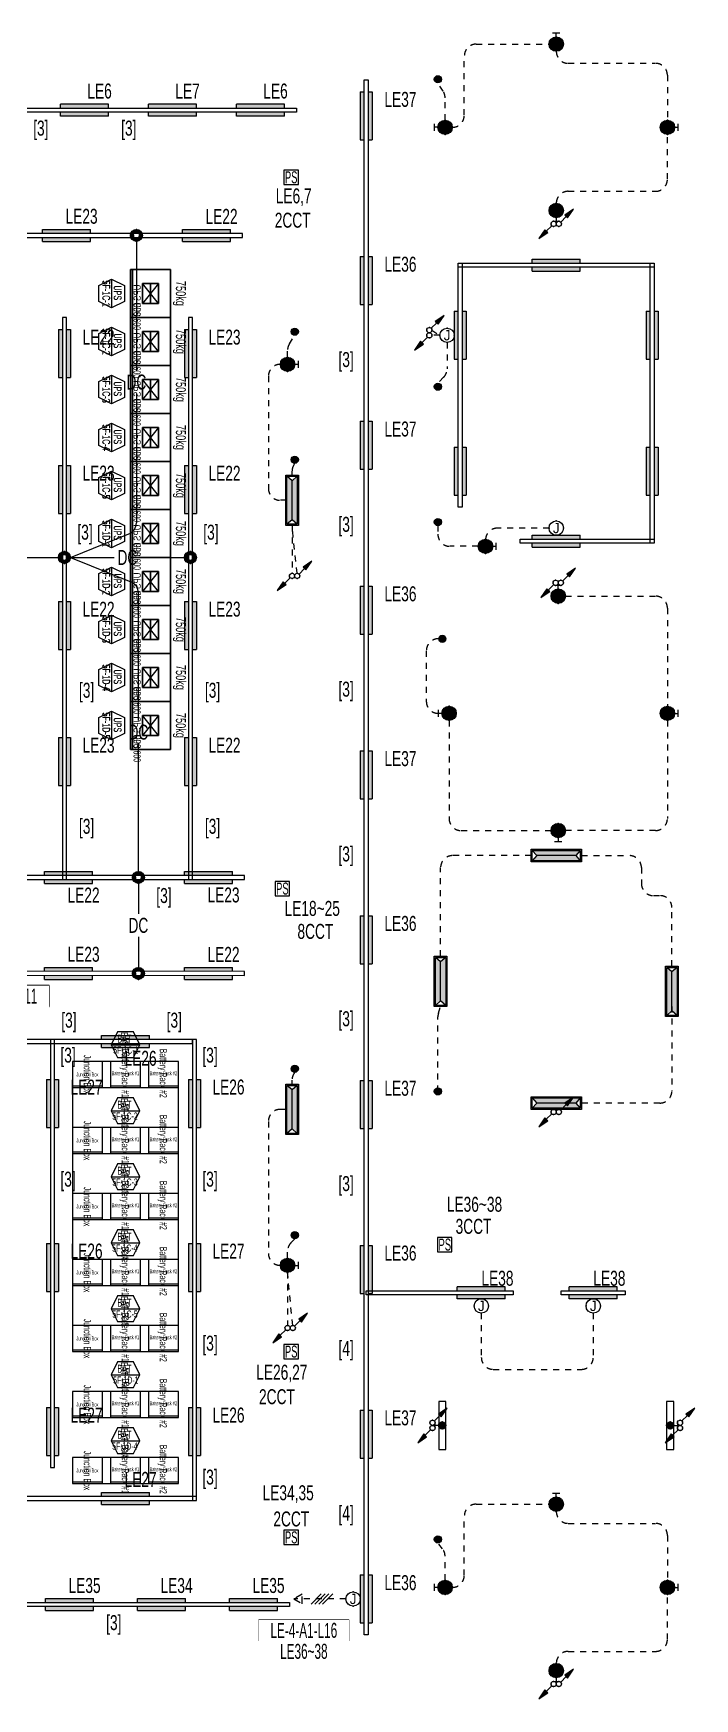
# Model space of a CAD drawing. Header units: millimetres. Extents: x 86947 to 500447, y -530175 to 1059536.
# Drawn here: x 160926 to 177466, y 463472 to 505105 of the extents above; entities that cross this region are included whole.
import ezdxf
from ezdxf.enums import TextEntityAlignment as Align

# ---------------------------------------------------------------- set-up
doc = ezdxf.new("R2010")
doc.units = ezdxf.units.MM
doc.header["$LTSCALE"] = 150
doc.set_wipeout_variables(frame=1)
doc.linetypes.add('D1', pattern=[3, 1, -1, 1])
for name, color, linetype in [('------01 Distribution Panel', 3, 'Continuous'), ('------03 Lighting Fixture', 3, 'Continuous'), ('------04 Lighting Switch', 2, 'Continuous'), ('------04 Number of Strands (가닥수)', 1, 'Continuous'), ('-----20 General Symbol', 3, 'Continuous'), ('-----23 Concealed or Exposed Wire', 4, 'D1'), ('-----25 Emergency Lighting Embeded Wire in Ceiling or Wall', 1, 'Continuous'), ('-----28 Race Way', 1, 'Continuous'), ('-----33 Equipment', 5, 'Continuous'), ('-----36 Dimension', 1, 'Continuous')]:
    doc.layers.add(name, color=color, linetype=linetype)
doc.styles.add('ELEC', font='Dotum.ttf')

# ---------------------------------------------------------------- blocks, each defined once
blk = doc.blocks.new('D01')
at = {"linetype": 'Continuous'}
blk.add_circle((0, 0), 150, dxfattribs=at)
for p in [(-150, 0), (0, 150), (150, 0), (0, -150)]:
    blk.add_point(p)
blk = doc.blocks.new('E01')
h = blk.add_hatch(color=256)
edge = h.paths.add_edge_path(flags=17)
edge.add_arc((0, 0), 75, 0, 360)
edge = h.paths.add_edge_path()
edge.add_arc((0, 0), 150, 0, 360)
blk.add_blockref('D01', (0, 0))
at = {"xscale": 0.5, "yscale": 0.5, "zscale": 0.5}
blk.add_blockref('D01', (0, 0), dxfattribs=at)
blk = doc.blocks.new('*U16')
blk.add_lwpolyline([(150, 0), (-150, 0), (-150, -300), (150, -300)], close=True)
at = {"style": 'ELEC', "width": 0.6}
blk.add_text('PS', height=250, dxfattribs=at).set_placement((0, -150), align=Align.MIDDLE)
blk = doc.blocks.new('*U13')
h = blk.add_hatch(color=256)
edge = h.paths.add_edge_path()
edge.add_arc((0, -75), 75, 0, 360)
blk.add_circle((0, -75), 75)
blk = doc.blocks.new('E17')
h = blk.add_hatch(color=256)
h.paths.add_polyline_path([(600, 100), (-600, 100), (-600, 0), (600, 0)])
h.paths.add_polyline_path([(600, -100), (-600, -100), (-600, -200), (600, -200)])
for p, q in [((-600, 100), (600, 100)), ((-600, 100), (-600, 0)), ((600, 100), (600, 0)), ((600, 100), (600, 0)), ((-600, -100), (-600, -200)), ((-600, -200), (600, -200)), ((600, -100), (600, -200))]:
    blk.add_line(p, q)
blk = doc.blocks.new('벽부 비상등')
h = blk.add_hatch(color=0)
h.dxf.hatch_style = 1
h.paths.add_polyline_path([(0, 488), (-128, 600), (-128, -600), (0, -488)])
h = blk.add_hatch(color=0)
h.dxf.hatch_style = 1
h.paths.add_polyline_path([(128, 600), (0, 488), (0, -488), (128, -600)])
at = {"color": 1}
for p, q in [((-128, 600), (0, 488)), ((0, 488), (128, 600)), ((0, -488), (0, 488)), ((-128, -600), (0, -488)), ((0, -488), (128, -600))]:
    blk.add_line(p, q, dxfattribs=at)
blk.add_lwpolyline([(158, -630), (158, 630), (-158, 630), (-158, -630)], close=True)
blk.add_lwpolyline([(128, -600), (128, 600), (-128, 600), (-128, -600)], close=True, dxfattribs=at)
blk = doc.blocks.new('D06')
for p, q in [((-75, 0), (0, 0)), ((0, -75), (0, 75))]:
    blk.add_line(p, q)
at = {"linetype": 'Continuous'}
blk.add_circle((-225, 0), 150, dxfattribs=at)
for p in [(-375, 0), (-225, 150), (-75, 0), (-225, -150)]:
    blk.add_point(p)
blk = doc.blocks.new('E06')
blk.add_hatch(color=256).paths.add_polyline_path([(-75, 0, 1), (-375, 0, 1)])
blk.add_blockref('D06', (0, 0))
blk = doc.blocks.new('O01')
blk.add_hatch(color=256).paths.add_polyline_path([(-149, -218), (-218, -149), (-368, -368)])
blk.add_line((-46, -46), (-184, -184))
blk.add_lwpolyline([(-368, -368), (-149, -218), (-218, -149), (-368, -368)])
blk.add_circle((0, 0), 65)
for p in [(-65, 0), (-65, 0), (0, 65), (0, 65), (65, 0), (65, 0), (0, -65), (0, -65)]:
    blk.add_point(p)
blk = doc.blocks.new('O07')
blk.add_lwpolyline([(0, -100), (173, 0), (0, 100)], close=True)
blk = doc.blocks.new('A$C2e8f9a8b')
at = {"color": 0}
blk.add_line((30, 750), (30, 0), dxfattribs=at)
blk.add_lwpolyline([(650, 0), (0, 0), (0, 750), (650, 750)], close=True, dxfattribs=at)
blk = doc.blocks.new('1234')
at = {"layer": '-----33 Equipment'}
for p, q in [((415704, 677404), (415704, 676202)), ((414864, 677002, 0), (415184, 677162, 0)), ((414864, 676601, 0), (414864, 677002, 0)), ((415184, 677162, 0), (415184, 676442, 0)), ((415184, 677162, 0), (415504, 677002, 0)), ((415504, 677002, 0), (415504, 676601, 0)), ((416355, 676552), (415953, 677052)), ((416355, 677052), (415953, 676552)), ((416154, 676552), (416154, 677052)), ((415184, 676442, 0), (414864, 676601, 0)), ((415504, 676601, 0), (415184, 676442, 0)), ((415704, 676204), (415704, 675002)), ((414864, 675802, 0), (415184, 675962, 0)), ((414864, 675401, 0), (414864, 675802, 0)), ((415184, 675962, 0), (415184, 675242, 0)), ((415184, 675962, 0), (415504, 675802, 0)), ((415504, 675802, 0), (415504, 675401, 0)), ((416355, 675352), (415953, 675852)), ((416355, 675852), (415953, 675352)), ((416154, 675352), (416154, 675852)), ((415184, 675242, 0), (414864, 675401, 0)), ((415504, 675401, 0), (415184, 675242, 0)), ((415704, 675004), (415704, 673802)), ((414864, 674602, 0), (415184, 674762, 0)), ((414864, 674201, 0), (414864, 674602, 0)), ((415184, 674762, 0), (415184, 674042, 0)), ((415184, 674762, 0), (415504, 674602, 0)), ((415504, 674602, 0), (415504, 674201, 0)), ((416355, 674152), (415953, 674652)), ((416355, 674652), (415953, 674152)), ((416154, 674152), (416154, 674652)), ((415184, 674042, 0), (414864, 674201, 0)), ((415504, 674201, 0), (415184, 674042, 0)), ((415704, 673804), (415704, 672602)), ((414864, 673402, 0), (415184, 673562, 0)), ((414864, 673001, 0), (414864, 673402, 0)), ((415184, 673562, 0), (415184, 672842, 0)), ((415184, 673562, 0), (415504, 673402, 0)), ((415504, 673402, 0), (415504, 673001, 0)), ((416355, 672952), (415953, 673452)), ((416355, 673452), (415953, 672952)), ((416154, 672952), (416154, 673452)), ((415184, 672842, 0), (414864, 673001, 0)), ((415504, 673001, 0), (415184, 672842, 0)), ((415704, 672604), (415704, 671402)), ((414864, 672202, 0), (415184, 672362, 0)), ((414864, 671801, 0), (414864, 672202, 0)), ((415184, 672362, 0), (415184, 671642, 0)), ((415184, 672362, 0), (415504, 672202, 0)), ((415504, 672202, 0), (415504, 671801, 0)), ((416355, 671752), (415953, 672252)), ((416355, 672252), (415953, 671752)), ((416154, 671752), (416154, 672252)), ((415184, 671642, 0), (414864, 671801, 0)), ((415504, 671801, 0), (415184, 671642, 0)), ((414864, 671002, 0), (415184, 671162, 0)), ((415184, 671162, 0), (415184, 670442, 0)), ((415184, 671162, 0), (415504, 671002, 0)), ((415704, 671404), (415704, 670202)), ((414864, 670601, 0), (414864, 671002, 0)), ((415504, 671002, 0), (415504, 670601, 0)), ((416355, 670552), (415953, 671052)), ((416355, 671052), (415953, 670552)), ((416154, 670552), (416154, 671052)), ((415184, 670442, 0), (414864, 670601, 0)), ((415504, 670601, 0), (415184, 670442, 0)), ((414864, 669802, 0), (415184, 669962, 0)), ((415184, 669962, 0), (415184, 669242, 0)), ((415184, 669962, 0), (415504, 669802, 0)), ((415704, 670204), (415704, 669002)), ((414864, 669401, 0), (414864, 669802, 0)), ((415504, 669802, 0), (415504, 669401, 0)), ((416355, 669352), (415953, 669852)), ((416355, 669852), (415953, 669352)), ((416154, 669352), (416154, 669852)), ((415184, 669242, 0), (414864, 669401, 0)), ((415504, 669401, 0), (415184, 669242, 0)), ((414864, 668602, 0), (415184, 668762, 0)), ((415184, 668762, 0), (415184, 668042, 0)), ((415184, 668762, 0), (415504, 668602, 0)), ((415704, 669004), (415704, 667802)), ((416355, 668152), (415953, 668652)), ((416355, 668652), (415953, 668152)), ((416154, 668152), (416154, 668652)), ((414864, 668201, 0), (414864, 668602, 0)), ((415504, 668602, 0), (415504, 668201, 0)), ((415184, 668042, 0), (414864, 668201, 0)), ((415504, 668201, 0), (415184, 668042, 0)), ((415704, 667804), (415704, 666602)), ((414864, 667402, 0), (415184, 667562, 0)), ((414864, 667001, 0), (414864, 667402, 0)), ((415184, 667562, 0), (415184, 666842, 0)), ((415184, 667562, 0), (415504, 667402, 0)), ((415504, 667402, 0), (415504, 667001, 0)), ((416355, 666952), (415953, 667452)), ((416355, 667452), (415953, 666952)), ((416154, 666952), (416154, 667452)), ((415184, 666842, 0), (414864, 667001, 0)), ((415504, 667001, 0), (415184, 666842, 0)), ((415704, 666604), (415704, 665402)), ((414864, 666202, 0), (415184, 666362, 0)), ((414864, 665801, 0), (414864, 666202, 0)), ((415184, 666362, 0), (415184, 665642, 0)), ((415184, 666362, 0), (415504, 666202, 0)), ((415504, 666202, 0), (415504, 665801, 0)), ((416355, 665752), (415953, 666252)), ((416355, 666252), (415953, 665752)), ((416154, 665752), (416154, 666252)), ((415184, 665642, 0), (414864, 665801, 0)), ((415504, 665801, 0), (415184, 665642, 0))]:
    blk.add_line(p, q, dxfattribs=at)
for points in [[(416654, 677402), (416654, 676202), (415654, 676202), (415654, 677402)], [(415953, 677052), (416355, 677052), (416355, 676552), (415953, 676552)], [(416654, 676202), (416654, 675002), (415654, 675002), (415654, 676202)], [(415953, 675852), (416355, 675852), (416355, 675352), (415953, 675352)], [(416654, 675002), (416654, 673802), (415654, 673802), (415654, 675002)], [(415953, 674652), (416355, 674652), (416355, 674152), (415953, 674152)], [(416654, 673802), (416654, 672602), (415654, 672602), (415654, 673802)], [(415953, 673452), (416355, 673452), (416355, 672952), (415953, 672952)], [(416654, 672602), (416654, 671402), (415654, 671402), (415654, 672602)], [(415953, 672252), (416355, 672252), (416355, 671752), (415953, 671752)], [(416654, 671402), (416654, 670202), (415654, 670202), (415654, 671402)], [(415953, 671052), (416355, 671052), (416355, 670552), (415953, 670552)], [(416654, 670202), (416654, 669002), (415654, 669002), (415654, 670202)], [(415953, 669852), (416355, 669852), (416355, 669352), (415953, 669352)], [(416654, 669002), (416654, 667802), (415654, 667802), (415654, 669002)], [(415953, 668652), (416355, 668652), (416355, 668152), (415953, 668152)], [(416654, 667802), (416654, 666602), (415654, 666602), (415654, 667802)], [(415953, 667452), (416355, 667452), (416355, 666952), (415953, 666952)], [(416654, 666602), (416654, 665402), (415654, 665402), (415654, 666602)], [(415953, 666252), (416355, 666252), (416355, 665752), (415953, 665752)]]:
    blk.add_lwpolyline(points, close=True, dxfattribs=at)
at = {"layer": '-----33 Equipment', "elevation": 0}
for points in [[(415169, 658020), (415889, 658020), (415729, 658340), (415328, 658340), (415169, 658020), (415328, 657700), (415729, 657700), (415889, 658020)], [(416854, 650355), (416854, 657605), (414204, 657605), (414204, 650355), (416854, 650355)], [(415169, 656370), (415889, 656370), (415729, 656690), (415328, 656690), (415169, 656370), (415328, 656050), (415729, 656050), (415889, 656370)], [(415169, 654720), (415889, 654720), (415729, 655040), (415328, 655040), (415169, 654720), (415328, 654400), (415729, 654400), (415889, 654720)], [(415169, 653070), (415889, 653070), (415729, 653390), (415328, 653390), (415169, 653070), (415328, 652750), (415729, 652750), (415889, 653070)], [(415169, 651420), (415889, 651420), (415729, 651740), (415328, 651740), (415169, 651420), (415328, 651100), (415729, 651100), (415889, 651420)], [(415169, 649770), (415889, 649770), (415729, 650090), (415328, 650090), (415169, 649770), (415328, 649450), (415729, 649450), (415889, 649770)], [(415169, 648120), (415889, 648120), (415729, 648440), (415328, 648440), (415169, 648120), (415328, 647800), (415729, 647800), (415889, 648120)]]:
    blk.add_lwpolyline(points, dxfattribs=at)
for points in [[(414204, 657605), (414204, 656955), (416854, 656955), (416854, 657605)], [(414204, 655955), (414204, 655305), (416854, 655305), (416854, 655955)], [(414204, 654305), (414204, 653655), (416854, 653655), (416854, 654305)], [(414204, 652655), (414204, 652005), (416854, 652005), (416854, 652655)], [(414204, 651005), (414204, 650355), (416854, 650355), (416854, 651005)], [(414204, 649355), (414204, 648705), (416854, 648705), (416854, 649355)], [(414204, 647705), (414204, 647055), (416854, 647055), (416854, 647705)]]:
    blk.add_lwpolyline(points, close=True, dxfattribs=at)
at = {"layer": '-----33 Equipment', "xscale": -1, "rotation": 270}
for p in [(414204, 656955), (415154, 656955), (416104, 656955), (414204, 655305), (415154, 655305), (416104, 655305), (414204, 653655), (415154, 653655), (416104, 653655), (414204, 652005), (415154, 652005), (416104, 652005), (414204, 650355), (415154, 650355), (416104, 650355), (414204, 648705), (415154, 648705), (416104, 648705), (414204, 647055), (415154, 647055), (416104, 647055)]:
    blk.add_blockref('A$C2e8f9a8b', p, dxfattribs=at)
at = {"layer": '-----33 Equipment', "style": 'ELEC', "width": 0.6}
for s, p in [('5F-1C-1', (415050, 676797, 0)), ('UPS', (415335, 676818, 0)), ('5F-1C-2', (415050, 675597, 0)), ('UPS', (415335, 675618, 0)), ('5F-1C-3', (415050, 674397, 0)), ('UPS', (415335, 674418, 0)), ('5F-1C-4', (415050, 673197, 0)), ('UPS', (415335, 673218, 0)), ('5F-1C-5', (415050, 671997, 0)), ('UPS', (415335, 672018, 0)), ('5F-1D-1', (415050, 670797, 0)), ('UPS', (415335, 670818, 0)), ('5F-1D-2', (415050, 669597, 0)), ('UPS', (415335, 669618, 0)), ('5F-1D-3', (415050, 668397, 0)), ('UPS', (415335, 668418, 0)), ('5F-1D-4', (415050, 667197, 0)), ('UPS', (415335, 667218, 0)), ('5F-1D-5', (415050, 665997, 0)), ('UPS', (415335, 666018, 0)), ('BAT', (415505, 658171, 0)), ('Battery Rack #1', (415529, 657308, 0)), ('5F-1C-1', (415540, 657887, 0)), ('Battery Rack #2', (416479, 657308, 0)), ('Junction Box', (414579, 657277, 0)), ('BAT', (415505, 656521, 0)), ('Battery Rack #1', (415529, 655658, 0)), ('5F-1C-2', (415519, 656237, 0)), ('Battery Rack #2', (416479, 655658, 0)), ('Junction Box', (414579, 655627, 0)), ('BAT', (415505, 654871)), ('Battery Rack #1', (415529, 654008, 0)), ('5F-1C-3', (415521, 654587)), ('Battery Rack #2', (416479, 654008, 0)), ('Junction Box', (414579, 653977, 0)), ('BAT', (415505, 653221)), ('Battery Rack #1', (415529, 652358)), ('5F-1C-4', (415515, 652937)), ('Battery Rack #2', (416479, 652358)), ('Junction Box', (414579, 652327)), ('BAT', (415505, 651571)), ('Battery Rack #1', (415529, 650708)), ('5F-1C-5', (415520, 651287)), ('Battery Rack #2', (416479, 650708)), ('Junction Box', (414579, 650677)), ('BAT', (415505, 649921)), ('5F-1D-1', (415540, 649637)), ('Battery Rack #1', (415529, 649058)), ('Battery Rack #2', (416479, 649058)), ('Junction Box', (414579, 649027)), ('BAT', (415505, 648271)), ('5F-1D-4', (415515, 647987)), ('Battery Rack #1', (415529, 647408)), ('Battery Rack #2', (416479, 647408)), ('Junction Box', (414579, 647377))]:
    blk.add_text(s, height=180, rotation=270, dxfattribs=at).set_placement(p, align=Align.MIDDLE_CENTER)
for p in [(415822, 676578), (415822, 675378), (415822, 674178), (415822, 672978), (415822, 671778), (415822, 670578), (415822, 669378), (415822, 668178), (415822, 666978), (415822, 665778)]:
    blk.add_text('UPS 600', height=180, rotation=270, dxfattribs=at).set_placement(p, align=Align.MIDDLE_LEFT)
blk = doc.blocks.new('O04')
blk.add_circle((0, 0), 150)
for p in [(-150, 0), (0, 150), (150, 0), (0, -150)]:
    blk.add_point(p)
at = {"style": 'ELEC'}
blk.add_text('J', height=214, dxfattribs=at).set_placement((0, 0), align=Align.MIDDLE)
blk = doc.blocks.new('*U48')
at = {"color": 0}
for p, q in [((-226, -106), (-14, 106)), ((-146, -106), (66, 106)), ((-66, -106), (146, 106)), ((14, -106), (226, 106))]:
    blk.add_line(p, q, dxfattribs=at)
blk = doc.blocks.new('D12')
at = {"linetype": 'Continuous'}
blk.add_lwpolyline([(600, -90), (600, 90), (-600, 90), (-600, -90)], close=True, dxfattribs=at)
blk.add_circle((0, 0), 90, dxfattribs=at)
for p in [(-90, 0), (0, 90), (90, 0), (0, -90)]:
    blk.add_point(p)
blk = doc.blocks.new('E13')
at = {"layer": '------03 Lighting Fixture'}
blk.add_hatch(color=256, dxfattribs=at).paths.add_polyline_path([(-90, 180, 1), (90, 180, 1)])
for p, q in [((90, 0), (-90, 0)), ((0, 90), (0, 0))]:
    blk.add_line(p, q, dxfattribs=at)
blk.add_blockref('D12', (0, 180), dxfattribs=at)
blk = doc.blocks.new('UPS 600kV')
at = {"layer": '-----33 Equipment'}
for p, q in [((800, 850), (-402, 850)), ((-52, 199), (448, 601)), ((448, 199), (-52, 601)), ((-52, 400), (448, 400))]:
    blk.add_line(p, q, dxfattribs=at)
for points in [[(798, -100), (-402, -100), (-402, 900), (798, 900)], [(448, 601), (448, 199), (-52, 199), (-52, 601)]]:
    blk.add_lwpolyline(points, close=True, dxfattribs=at)
at = {"layer": '-----33 Equipment', "style": 'ELEC', "width": 0.85}
blk.add_text('UPS 600', height=178.2, dxfattribs=at).set_placement((-26, 731), align=Align.MIDDLE_LEFT)
blk = doc.blocks.new('전기실 장비배치')
at = {"layer": '-----33 Equipment', "elevation": 0}
for points in [[(162884, 498962), (162884, 498242), (162564, 498401), (162564, 498802), (162884, 498962), (163204, 498802), (163204, 498401), (162884, 498242)], [(162884, 497762), (162884, 497042), (162564, 497201), (162564, 497602), (162884, 497762), (163204, 497602), (163204, 497201), (162884, 497042)], [(162884, 496562), (162884, 495842), (162564, 496001), (162564, 496402), (162884, 496562), (163204, 496402), (163204, 496001), (162884, 495842)], [(162884, 495362), (162884, 494642), (162564, 494801), (162564, 495202), (162884, 495362), (163204, 495202), (163204, 494801), (162884, 494642)], [(162884, 494162), (162884, 493442), (162564, 493601), (162564, 494002), (162884, 494162), (163204, 494002), (163204, 493601), (162884, 493442)], [(162884, 492962), (162884, 492242), (162564, 492401), (162564, 492802), (162884, 492962), (163204, 492802), (163204, 492401), (162884, 492242)], [(162884, 491762), (162884, 491042), (162564, 491201), (162564, 491602), (162884, 491762), (163204, 491602), (163204, 491201), (162884, 491042)], [(162884, 490562), (162884, 489842), (162564, 490001), (162564, 490402), (162884, 490562), (163204, 490402), (163204, 490001), (162884, 489842)], [(162884, 489362), (162884, 488642), (162564, 488801), (162564, 489202), (162884, 489362), (163204, 489202), (163204, 488801), (162884, 488642)], [(162884, 488162), (162884, 487442), (162564, 487601), (162564, 488002), (162884, 488162), (163204, 488002), (163204, 487601), (162884, 487442)], [(162869, 479820), (163589, 479820), (163429, 480140), (163028, 480140), (162869, 479820), (163028, 479500), (163429, 479500), (163589, 479820)], [(164554, 472155), (164554, 479405), (161904, 479405), (161904, 472155), (164554, 472155)], [(162869, 478170), (163589, 478170), (163429, 478490), (163028, 478490), (162869, 478170), (163028, 477850), (163429, 477850), (163589, 478170)], [(162869, 476520), (163589, 476520), (163429, 476840), (163028, 476840), (162869, 476520), (163028, 476200), (163429, 476200), (163589, 476520)], [(162869, 474870), (163589, 474870), (163429, 475190), (163028, 475190), (162869, 474870), (163028, 474550), (163429, 474550), (163589, 474870)], [(162869, 473220), (163589, 473220), (163429, 473540), (163028, 473540), (162869, 473220), (163028, 472900), (163429, 472900), (163589, 473220)], [(162869, 471570), (163589, 471570), (163429, 471890), (163028, 471890), (162869, 471570), (163028, 471250), (163429, 471250), (163589, 471570)], [(162869, 469920), (163589, 469920), (163429, 470240), (163028, 470240), (162869, 469920), (163028, 469600), (163429, 469600), (163589, 469920)]]:
    blk.add_lwpolyline(points, dxfattribs=at)
for points in [[(161904, 479405), (161904, 478755), (164554, 478755), (164554, 479405)], [(161904, 477755), (161904, 477105), (164554, 477105), (164554, 477755)], [(161904, 476105), (161904, 475455), (164554, 475455), (164554, 476105)], [(161904, 474455), (161904, 473805), (164554, 473805), (164554, 474455)], [(161904, 472805), (161904, 472155), (164554, 472155), (164554, 472805)], [(161904, 471155), (161904, 470505), (164554, 470505), (164554, 471155)], [(161904, 469505), (161904, 468855), (164554, 468855), (164554, 469505)]]:
    blk.add_lwpolyline(points, close=True, dxfattribs=at)
at = {"layer": '-----33 Equipment', "xscale": -1}
for name, p, rotation in [('UPS 600kV', (164254, 498799, 0), 90), ('UPS 600kV', (164254, 497599, 0), 90), ('UPS 600kV', (164254, 496399, 0), 90), ('UPS 600kV', (164254, 495199, 0), 90), ('UPS 600kV', (164254, 493999, 0), 90), ('UPS 600kV', (164254, 492799, 0), 90), ('UPS 600kV', (164254, 491599, 0), 90), ('UPS 600kV', (164254, 490399, 0), 90), ('UPS 600kV', (164254, 489199, 0), 90), ('UPS 600kV', (164254, 487999, 0), 90), ('A$C2e8f9a8b', (161904, 478755, 0), 270), ('A$C2e8f9a8b', (162854, 478755, 0), 270), ('A$C2e8f9a8b', (163804, 478755, 0), 270), ('A$C2e8f9a8b', (161904, 477105, 0), 270), ('A$C2e8f9a8b', (162854, 477105, 0), 270), ('A$C2e8f9a8b', (163804, 477105, 0), 270), ('A$C2e8f9a8b', (161904, 475455, 0), 270), ('A$C2e8f9a8b', (162854, 475455, 0), 270), ('A$C2e8f9a8b', (163804, 475455, 0), 270), ('A$C2e8f9a8b', (161904, 473805, 0), 270), ('A$C2e8f9a8b', (162854, 473805, 0), 270), ('A$C2e8f9a8b', (163804, 473805, 0), 270), ('A$C2e8f9a8b', (161904, 472155), 270), ('A$C2e8f9a8b', (162854, 472155), 270), ('A$C2e8f9a8b', (163804, 472155), 270), ('A$C2e8f9a8b', (161904, 470505), 270), ('A$C2e8f9a8b', (162854, 470505), 270), ('A$C2e8f9a8b', (163804, 470505), 270), ('A$C2e8f9a8b', (161904, 468855), 270), ('A$C2e8f9a8b', (162854, 468855), 270), ('A$C2e8f9a8b', (163804, 468855), 270)]:
    blk.add_blockref(name, p, dxfattribs=dict(at, rotation=rotation))
at = {"layer": '-----33 Equipment', "style": 'ELEC', "width": 0.7}
for s, p in [('5F-1C-1', (162750, 498597, 0)), ('UPS', (163035, 498618, 0)), ('5F-1C-2', (162750, 497397, 0)), ('UPS', (163035, 497418, 0)), ('5F-1C-3', (162750, 496197, 0)), ('UPS', (163035, 496218, 0)), ('5F-1C-4', (162750, 494997, 0)), ('UPS', (163035, 495018, 0)), ('5F-1C-5', (162750, 493797, 0)), ('UPS', (163035, 493818, 0)), ('5F-1D-1', (162750, 492597, 0)), ('UPS', (163035, 492618, 0)), ('5F-1D-2', (162750, 491397, 0)), ('UPS', (163035, 491418, 0)), ('5F-1D-3', (162750, 490197, 0)), ('UPS', (163035, 490218, 0)), ('5F-1D-4', (162750, 488997, 0)), ('UPS', (163035, 489018, 0)), ('5F-1D-5', (162750, 487797, 0)), ('UPS', (163035, 487818, 0))]:
    blk.add_text(s, height=200, rotation=270, dxfattribs=at).set_placement(p, align=Align.MIDDLE_CENTER)
for p in [(164585, 498602, 0), (164585, 497402, 0), (164585, 496202, 0), (164585, 495002, 0), (164585, 493802, 0), (164585, 492602, 0), (164585, 491402, 0), (164585, 490202, 0), (164585, 489002, 0), (164585, 487802, 0)]:
    blk.add_text('750kg', height=250, rotation=270, dxfattribs=at).set_placement(p, align=Align.MIDDLE)
at = {"layer": '-----33 Equipment', "style": 'ELEC'}
for s, height, width, p in [('BAT', 200, 0.7, (163205, 479971, 0)), ('5F-1C-1', 180, 0.6, (163240, 479687, 0)), ('Junction Box', 100, 0.6, (162279, 479077, 0)), ('Battery Rack #1', 100, 0.6, (163229, 479108, 0)), ('Battery Rack #2', 100, 0.6, (164179, 479108, 0)), ('BAT', 200, 0.7, (163205, 478321, 0)), ('5F-1C-2', 180, 0.6, (163219, 478037, 0)), ('Junction Box', 100, 0.6, (162279, 477427, 0)), ('Battery Rack #1', 100, 0.6, (163229, 477458, 0)), ('Battery Rack #2', 100, 0.6, (164179, 477458, 0)), ('BAT', 200, 0.7, (163205, 476671, 0)), ('5F-1C-3', 180, 0.6, (163221, 476387, 0)), ('Battery Rack #1', 100, 0.6, (163229, 475808, 0)), ('Battery Rack #2', 100, 0.6, (164179, 475808, 0)), ('Junction Box', 100, 0.6, (162279, 475777, 0)), ('BAT', 200, 0.7, (163205, 475021, 0)), ('5F-1C-4', 180, 0.6, (163215, 474737, 0)), ('Battery Rack #1', 100, 0.6, (163229, 474158, 0)), ('Battery Rack #2', 100, 0.6, (164179, 474158, 0)), ('Junction Box', 100, 0.6, (162279, 474127, 0)), ('BAT', 200, 0.7, (163205, 473371)), ('5F-1C-5', 180, 0.6, (163220, 473087)), ('Junction Box', 100, 0.6, (162279, 472477)), ('Battery Rack #1', 100, 0.6, (163229, 472508)), ('Battery Rack #2', 100, 0.6, (164179, 472508)), ('BAT', 200, 0.7, (163205, 471721)), ('5F-1D-1', 180, 0.6, (163240, 471437)), ('Junction Box', 100, 0.6, (162279, 470827)), ('Battery Rack #1', 100, 0.6, (163229, 470858)), ('Battery Rack #2', 100, 0.6, (164179, 470858)), ('BAT', 200, 0.7, (163205, 470071)), ('5F-1D-4', 180, 0.6, (163215, 469787)), ('Junction Box', 100, 0.6, (162279, 469177)), ('Battery Rack #1', 100, 0.6, (163229, 469208)), ('Battery Rack #2', 100, 0.6, (164179, 469208))]:
    blk.add_text(s, height=height, dxfattribs=dict(at, width=width)).set_placement(p, align=Align.MIDDLE_CENTER)

msp = doc.modelspace()

# ---------------------------------------------------------------- linework, layer by layer
at = {"layer": '------01 Distribution Panel', "color": 1}
for points in [[(159065, 480775), (161320, 480775), (161320, 481300), (159065, 481300)], [(166564, 464919), (168819, 464919), (168819, 465444), (166564, 465444)]]:
    msp.add_lwpolyline(points, close=True, dxfattribs=at)
at = {"layer": '-----23 Concealed or Exposed Wire'}
for p, q in [((166804, 496530), (166804, 493730)), ((167239, 493430), (167104, 493430)), ((171044, 492797), (171044, 492580)), ((173824, 492735), (172534, 492735)), ((172054, 492280), (171344, 492280)), ((172234, 492280), (172234, 492435)), ((171111, 482035), (171111, 484248)), ((173374, 484548), (171411, 484548)), ((174634, 484548), (175834, 484548)), ((176134, 484248), (176134, 483848)), ((176434, 483548), (176596, 483548)), ((176896, 481785), (176896, 483248)), ((172130, 473110), (172130, 472005)), ((174930, 473110), (174930, 472005)), ((172430, 471705), (174630, 471705))]:
    msp.add_line(p, q, dxfattribs=at)
for points in [[(171404, 502755, 0.414214), (171704, 503055), (171704, 504535, -0.414214), (172004, 504835), (173824, 504835)], [(174004, 504655, 0.414214), (174304, 504355), (176484, 504355, -0.414214), (176784, 504055), (176784, 502935)], [(171224, 502935), (171224, 503496, 0.143386), (171176, 503658), (171044, 503865)], [(174004, 500855, -0.414214), (174304, 501155), (176484, 501155, 0.414214), (176784, 501455), (176784, 502575)], [(167284, 497010), (167284, 497183, -0.141893), (167330, 497344), (167464, 497555)], [(171274, 497375), (171274, 496716, -0.197487), (171187, 496505), (171044, 496360)], [(167396, 494060), (167396, 494159, -0.134172), (167438, 494311), (167464, 494355)], [(174234, 491035), (176484, 491035, -0.414214), (176784, 490735), (176784, 488285)], [(171065, 489970), (171054, 489970, 0.414214), (170754, 489670), (170754, 488405, 0.414214), (171054, 488105)], [(171324, 487925), (171324, 485475, 0.414214), (171624, 485175), (173874, 485175)], [(176784, 487925), (176784, 485475, -0.414214), (176484, 485175), (174234, 485175)], [(171044, 478655), (171044, 480518, -0.077895), (171058, 480610), (171111, 480775)], [(176896, 480775), (176896, 478663, -0.414214), (176596, 478363), (174634, 478363)], [(167396, 478835), (167396, 478938, -0.150684), (167448, 479107), (167464, 479130)], [(167239, 478205), (167104, 478205, 0.414214), (166804, 477905), (166804, 474605, 0.414214), (167104, 474305)], [(167284, 474485), (167284, 474661, -0.193153), (167367, 474869), (167464, 474970)], [(171404, 466255, 0.414214), (171704, 466555), (171704, 468035, -0.414214), (172004, 468335), (173824, 468335)], [(174004, 468155, 0.414214), (174304, 467855), (176484, 467855, -0.414214), (176784, 467555), (176784, 466435)], [(171224, 466435), (171224, 467034, 0.169198), (171159, 467220), (171044, 467365)], [(174004, 464355, -0.414214), (174304, 464655), (176484, 464655, 0.414214), (176784, 464955), (176784, 466075)]]:
    msp.add_lwpolyline(points, format="xyb", dxfattribs=at)
for points in [[(170895, 497685), (171094, 497555), (170895, 497555)], [(167526, 491605), (167396, 492800), (167396, 492800), (167396, 491605)], [(167414, 472805), (167284, 474125), (167284, 474125), (167284, 472805)], [(168744, 465965), (167444, 465965)]]:
    msp.add_lwpolyline(points, dxfattribs=at)
for centre, start, end in [((167104, 496530), 90, 180), ((167104, 493730), 180, 270), ((171344, 492580), 180, 270), ((172534, 492435), 90, 180), ((171411, 484248), 90, 180), ((175834, 484248), 0, 90), ((176434, 483848), 180, 270), ((176596, 483248), 0, 90), ((172430, 472005), 180, 270), ((174630, 472005), 270, 0)]:
    msp.add_arc(centre, 300, start, end, dxfattribs=at)
at = {"layer": '-----25 Emergency Lighting Embeded Wire in Ceiling or Wall'}
for p, q in [((163504, 499904), (163504, 496677)), ((163504, 496096), (163504, 492869)), ((161854, 492002), (163316, 492591)), ((159851, 492002), (161554, 492002)), ((161854, 492002), (162945, 492002)), ((161854, 492002), (163366, 491393)), ((163626, 492002), (164704, 492002)), ((163554, 487926), (163554, 491115)), ((163554, 484155), (163554, 487344)), ((163554, 483855), (163554, 483096)), ((163554, 482514), (163554, 481755))]:
    msp.add_line(p, q, dxfattribs=at)
for centre, start, end in [((163204, 492869), 291.9399, 0), ((163254, 491115), 0, 68.0601)]:
    msp.add_arc(centre, 300, start, end, dxfattribs=at)
at = {"layer": '-----28 Race Way', "elevation": 0}
for points in [[(169304, 503945), (169304, 465065), (169204, 465065), (169204, 503945)], [(167504, 503135), (134904, 503135), (134904, 503235), (167504, 503235)], [(157354, 500104), (157354, 500004), (166154, 500004), (166154, 500104)], [(161754, 498002), (161654, 498002), (161654, 483955), (161754, 483955)], [(164904, 498002), (164804, 498002), (164804, 483955), (164904, 483955)], [(157354, 484055), (157354, 483955), (166204, 483955), (166204, 484055)], [(135904, 481656), (135904, 481556), (166204, 481555), (166204, 481655)], [(154254, 479955), (154254, 479855), (164904, 479855), (164904, 479955)], [(161354, 469255), (161454, 469255), (161454, 479955), (161354, 479955)], [(164904, 468430), (165004, 468430), (165004, 479955), (164904, 479955)], [(157704, 468530), (157704, 468430), (165004, 468430), (165004, 468530)], [(167329, 465775), (154029, 465775), (154029, 465875), (167329, 465875)]]:
    msp.add_lwpolyline(points, close=True, dxfattribs=at)
at = {"layer": '-----28 Race Way'}
for points in [[(171554, 499355), (171654, 499355), (171654, 493255), (171554, 493255)], [(176454, 499355), (176454, 499255), (171554, 499255), (171554, 499355)], [(176354, 499355), (176454, 499355), (176454, 492355), (176354, 492355)], [(176454, 492455), (176454, 492355), (173104, 492355), (173104, 492455)], [(169254, 473670), (172930, 473670), (172930, 473570), (169254, 473570)], [(174130, 473670), (175730, 473670), (175730, 473570), (174130, 473570)]]:
    msp.add_lwpolyline(points, close=True, dxfattribs=at)

# ---------------------------------------------------------------- block references
at = {"layer": '------03 Lighting Fixture', "xscale": 1.2, "yscale": 1.2, "zscale": 1.2}
for p, rotation in [((174004, 505105), 90), ((170954, 502755), 180), ((174004, 500405), 270), ((174054, 491305), 90), ((171054, 488105), 180), ((174054, 484905), 270), ((174004, 468605), 90), ((170954, 466255), 180), ((174004, 463905), 270)]:
    msp.add_blockref('E06', p, dxfattribs=dict(at, rotation=rotation))
at = {"layer": '------03 Lighting Fixture', "color": 3, "xscale": -1}
for p, rotation in [((169204, 503045), 90), ((161754, 500004), 180), ((165254, 500004), 180), ((169204, 498925), 90), ((174004, 499255), 180), ((171554, 497555), 90), ((176354, 497555), 90), ((161654, 497102), 90), ((164804, 497102), 90), ((169204, 494805), 90), ((171554, 494155), 90), ((176354, 494155), 90), ((161654, 493702), 90), ((164804, 493702), 90), ((174004, 492355), 180), ((169204, 490685), 90), ((161654, 490302), 90), ((164804, 490302), 90), ((161654, 486902), 90), ((164804, 486902), 90), ((169204, 486565), 90), ((161804, 483955), 180), ((165304, 483955), 180), ((169204, 482445), 90), ((161804, 481555), 180), ((165304, 481555), 180), ((163229, 479855), 180), ((161354, 478355), 90), ((164904, 478355), 90), ((169204, 478325), 90), ((161354, 474255), 90), ((164904, 474255), 90), ((169204, 474205), 90), ((161354, 470155), 90), ((164904, 470155), 90), ((169204, 470085), 90), ((163229, 468430), 180), ((169204, 465965), 90), ((161829, 465775), 180), ((164129, 465775), 180), ((166429, 465775), 180)]:
    msp.add_blockref('E17', p, dxfattribs=dict(at, rotation=rotation))
at = {"layer": '------03 Lighting Fixture', "color": 3}
for p, rotation in [((162204, 503135), 180.0000000000019), ((164404, 503135), 180.0000000000019), ((166604, 503135), 180.0000000000019), ((172130, 473570), 180), ((174930, 473570), 180)]:
    msp.add_blockref('E17', p, dxfattribs=dict(at, rotation=rotation))
at = {"layer": '------03 Lighting Fixture', "xscale": 1.2, "yscale": 1.2, "zscale": 1.2}
for p in [(177054, 502755), (167554, 496830), (172504, 492280), (177054, 488105), (167554, 474305), (177054, 466255)]:
    msp.add_blockref('E06', p, dxfattribs=at)
at = {"layer": '------03 Lighting Fixture'}
for p in [(163504, 500054), (161704, 492002), (164854, 492002), (163554, 484005), (163554, 481605)]:
    msp.add_blockref('E01', p, dxfattribs=at)
at = {"layer": '------03 Lighting Fixture', "xscale": -1}
for p in [(167396, 493430), (171111, 481405), (176896, 481155), (167396, 478205)]:
    msp.add_blockref('벽부 비상등', p, dxfattribs=at)
at = {"layer": '------03 Lighting Fixture', "xscale": -1, "rotation": 90}
for p in [(174004, 484548), (174004, 478363)]:
    msp.add_blockref('벽부 비상등', p, dxfattribs=at)
at = {"layer": '------03 Lighting Fixture'}
for p, rotation in [((170974, 470305), 270), ((177034, 470305), 89.99999999999999)]:
    msp.add_blockref('E13', p, dxfattribs=dict(at, rotation=rotation))
at = {"layer": '------04 Lighting Switch', "xscale": 1.2, "yscale": 1.2, "zscale": 1.2}
for p, rotation in [((170954, 503955), 89.99999999999999), ((167554, 497645), 270), ((170954, 496270), 89.99999999999999), ((167554, 494445), 270), ((170954, 492887), 89.99999999999999), ((171065, 489970), 89.99999999999999), ((167554, 479220), 270), ((170954, 478655), 89.99999999999999), ((167554, 475060), 270), ((170954, 467455), 89.99999999999999)]:
    msp.add_blockref('*U13', p, dxfattribs=dict(at, rotation=rotation))
for p in [(167374, 501685), (167154, 483905), (171216, 475005), (167374, 472330), (167374, 467685)]:
    msp.add_blockref('*U16', p, dxfattribs=at)
at = {"layer": '------04 Number of Strands (가닥수)', "xscale": 1.2, "yscale": 1.2, "zscale": 1.2}
msp.add_blockref('*U48', (168142, 465965), dxfattribs=at)
at = {"layer": '-----20 General Symbol', "rotation": 180}
for p in [(174069, 500340), (170830, 497685), (167526, 491540), (174119, 491370), (174069, 478140), (167414, 472740), (170909, 470370), (177099, 470370), (174069, 463840)]:
    msp.add_blockref('O01', p, dxfattribs=at)
at = {"layer": '-----20 General Symbol'}
for p in [(173939, 500340), (170830, 497555), (167396, 491540), (173989, 491370), (173939, 478140), (167284, 472740), (170909, 470240), (177099, 470240), (173939, 463840)]:
    msp.add_blockref('O01', p, dxfattribs=at)
at = {"layer": '-----20 General Symbol', "xscale": 1.2, "yscale": 1.2, "zscale": 1.2}
for p in [(171274, 497555), (174004, 492735), (172130, 473290), (174930, 473290), (168924, 465965)]:
    msp.add_blockref('O04', p, dxfattribs=at)
at = {"layer": '-----23 Concealed or Exposed Wire', "xscale": 1.199999999953434, "yscale": 1.199999999953434, "zscale": 1.199999999953434, "rotation": 180}
msp.add_blockref('O07', (167651, 465965), dxfattribs=at)
at = {"layer": '-----33 Equipment'}
msp.add_blockref('1234', (-252300, -178200), dxfattribs=at)
at = {"layer": '-----36 Dimension'}
msp.add_blockref('전기실 장비배치', (0, 0), dxfattribs=at)

# ---------------------------------------------------------------- texts
at = {"layer": '------04 Lighting Switch', "style": 'ELEC', "width": 0.7}
for s, p in [('LE6', (162583, 503662)), ('LE7', (164783, 503662)), ('LE6', (166983, 503662)), ('LE37', (170107, 503453)), ('LE6,7', (167437, 501009, 0)), ('LE23', (162133, 500531)), ('LE22', (165633, 500531)), ('2CCT', (167413, 500433, 0)), ('LE36', (170107, 499333)), ('LE22', (162557, 497510)), ('LE23', (165707, 497510)), ('LE37', (170107, 495213)), ('LE23', (162557, 494110)), ('LE22', (165707, 494110)), ('LE36', (170107, 491093)), ('LE22', (162557, 490710)), ('LE23', (165707, 490710)), ('LE23', (162557, 487310)), ('LE22', (165707, 487310)), ('LE37', (170107, 486973)), ('LE22', (162183, 483565)), ('LE23', (165683, 483565)), ('LE18~25', (167902, 483229)), ('LE36', (170107, 482853)), ('8CCT', (167980, 482654)), ('LE23', (162183, 482082)), ('LE22', (165683, 482082)), ('LE26', (163608, 479482)), ('LE27', (162257, 478763)), ('LE26', (165807, 478763)), ('LE37', (170107, 478733)), ('LE36~38', (171959, 475832)), ('3CCT', (171935, 475281)), ('LE26', (162257, 474663)), ('LE27', (165807, 474663)), ('LE36', (170107, 474613)), ('LE38', (172533, 473982)), ('LE38', (175333, 473982)), ('LE26,27', (167141, 471602)), ('2CCT', (167019, 471022)), ('LE27', (162257, 470563)), ('LE26', (165807, 470563)), ('LE37', (170107, 470493)), ('LE27', (163608, 468957)), ('LE34,35', (167300, 468588)), ('2CCT', (167378, 467966)), ('LE35', (162208, 466302)), ('LE34', (164508, 466302)), ('LE35', (166808, 466302)), ('LE36', (170107, 466373))]:
    msp.add_text(s, height=375, dxfattribs=at).set_placement(p, align=Align.MIDDLE)
at = {"layer": '-----25 Emergency Lighting Embeded Wire in Ceiling or Wall', "style": 'ELEC', "width": 0.7}
for p in [(163504, 496387), (163279, 492002), (163554, 487635), (163554, 482805)]:
    msp.add_text('DC', height=375, dxfattribs=at).set_placement(p, align=Align.MIDDLE)
at = {"layer": '-----28 Race Way', "style": 'ELEC', "width": 0.7}
for s, p in [('[3]', (161114, 502688)), ('[3]', (163314, 502688)), ('[3]', (168748, 496903)), ('[3]', (168748, 492783)), ('[3]', (162219, 492587)), ('[3]', (165368, 492587)), ('[3]', (168748, 488663)), ('[3]', (168748, 484543)), ('[3]', (164194, 483504)), ('[3]', (161817, 480388)), ('[3]', (164452, 480388)), ('[3]', (168748, 480423)), ('[3]', (161795, 479514)), ('[3]', (165345, 479514)), ('[3]', (161795, 476413)), ('[3]', (165345, 476413)), ('[3]', (168748, 476303)), ('[3]', (165345, 472313)), ('[4]', (168748, 472183)), ('[3]', (165345, 468965)), ('[4]', (168748, 468063)), ('[3]', (162939, 465328))]:
    msp.add_text(s, height=375, dxfattribs=at).set_placement(p, align=Align.MIDDLE)
for p in [(162259, 488635), (165408, 488635), (162259, 485235), (165408, 485235)]:
    msp.add_text('[3]', height=375, rotation=359.9999, dxfattribs=at).set_placement(p, align=Align.MIDDLE)

# ---------------------------------------------------------------- next in the draw order: wipeouts: each hides what was drawn before it
at = {"color": 1}
for points in [[(159065, 480775), (161320, 480775), (161320, 481300), (159065, 481300)], [(166564, 464919), (168819, 464919), (168819, 465444), (166564, 465444)]]:
    msp.add_wipeout(points, dxfattribs=at)

# ---------------------------------------------------------------- next in the draw order: wipeouts: each hides what was drawn before it
for points in [[(159065, 480250), (161320, 480250), (161320, 480775), (159065, 480775)], [(166564, 464394), (168819, 464394), (168819, 464919), (166564, 464919)]]:
    msp.add_wipeout(points, dxfattribs=at)

# ---------------------------------------------------------------- next in the draw order: texts
at = {"style": 'ELEC', "width": 0.6}
for s, p in [('LE-4-A1-L11', (160193, 481038)), ('LE-4-A1-L16', (167692, 465181)), ('LE36~38', (167692, 464656))]:
    msp.add_text(s, height=375, dxfattribs=at).set_placement(p, align=Align.MIDDLE_CENTER)

doc.saveas('drawing.dxf')
